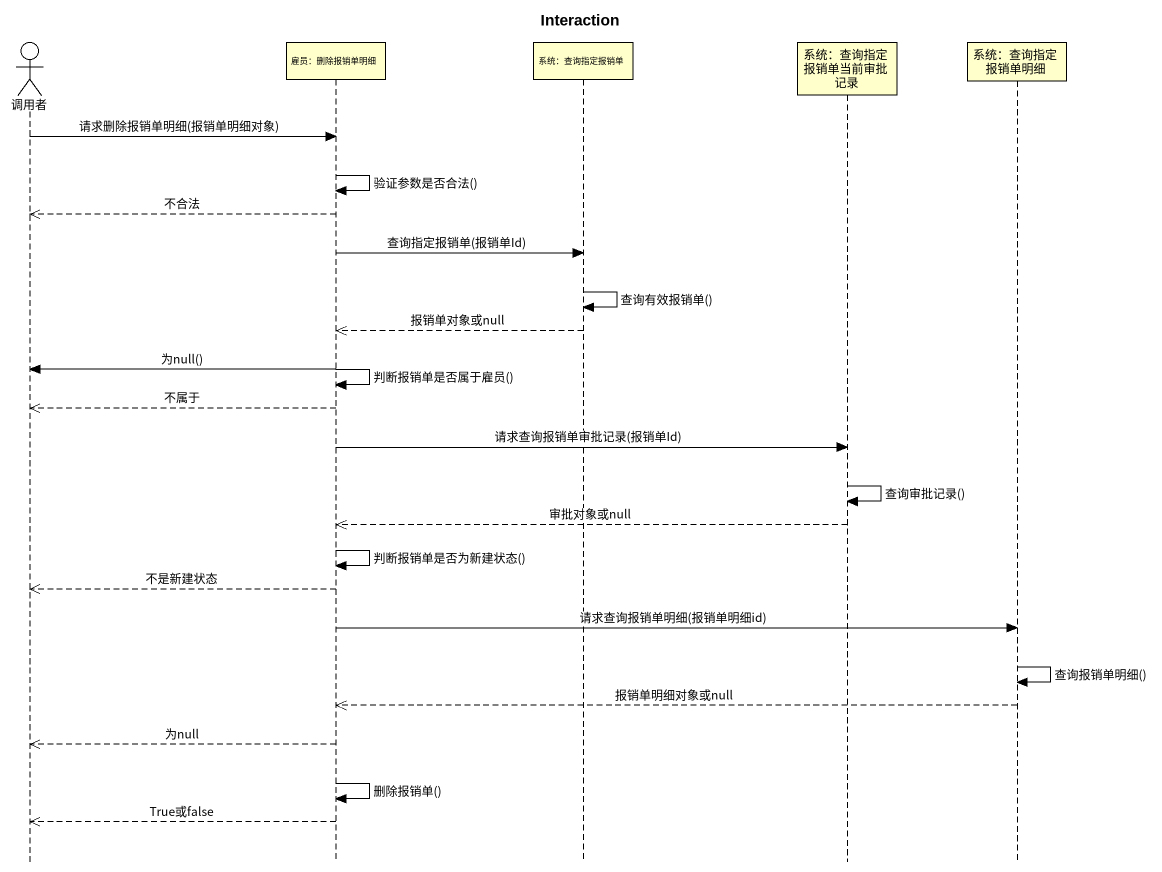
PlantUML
@startuml
title Interaction
hide footbox
actor 调用者
participant "雇员：删除报销单明细" as 雇员_删除报销单明细
participant "系统：查询指定报销单" as 系统_查询指定报销单
participant "系统：查询指定报销单当前审批记录" as 系统_查询指定报销单当前审批记录
participant "系统：查询指定报销单明细" as 系统_查询指定报销单明细

调用者 -> 雇员_删除报销单明细 : 请求删除报销单明细(报销单明细对象)
雇员_删除报销单明细 -> 雇员_删除报销单明细 : 验证参数是否合法()
雇员_删除报销单明细 -->> 调用者 : 不合法
雇员_删除报销单明细 -> 系统_查询指定报销单 : 查询指定报销单(报销单Id)
系统_查询指定报销单 -> 系统_查询指定报销单 : 查询有效报销单()
系统_查询指定报销单 -->> 雇员_删除报销单明细 : 报销单对象或null
雇员_删除报销单明细 -> 雇员_删除报销单明细 : 判断报销单是否属于雇员()
雇员_删除报销单明细 -> 调用者 : 为null()
雇员_删除报销单明细 -->> 调用者 : 不属于
雇员_删除报销单明细 -> 系统_查询指定报销单当前审批记录 : 请求查询报销单审批记录(报销单Id)
系统_查询指定报销单当前审批记录 -> 系统_查询指定报销单当前审批记录 : 查询审批记录()
系统_查询指定报销单当前审批记录 -->> 雇员_删除报销单明细 : 审批对象或null
雇员_删除报销单明细 -> 雇员_删除报销单明细 : 判断报销单是否为新建状态()
雇员_删除报销单明细 -->> 调用者 : 不是新建状态
雇员_删除报销单明细 -> 系统_查询指定报销单明细 : 请求查询报销单明细(报销单明细id)
系统_查询指定报销单明细 -> 系统_查询指定报销单明细 : 查询报销单明细()
系统_查询指定报销单明细 -->> 雇员_删除报销单明细 : 报销单明细对象或null
雇员_删除报销单明细 -->> 调用者 : 为null
雇员_删除报销单明细 -> 雇员_删除报销单明细 : 删除报销单()
雇员_删除报销单明细 -->> 调用者 : True或false
@enduml
